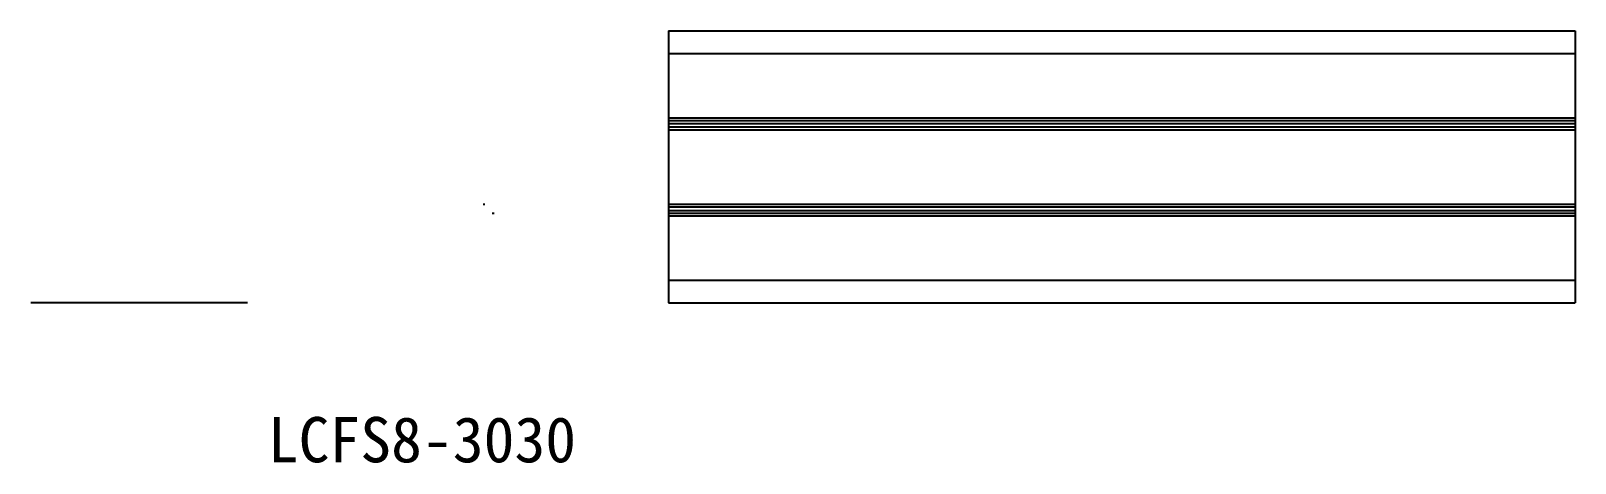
# Model space of a CAD drawing. Header units: millimetres. Extents: x -15 to 155, y -112 to -64.
import ezdxf

# ---------------------------------------------------------------- set-up
doc = ezdxf.new("R2010")
doc.units = ezdxf.units.MM
doc.styles.add('楷体', font='SimSun.ttf')

msp = doc.modelspace()

# ---------------------------------------------------------------- linework, layer by layer
for p, q in [((55.42, -63.9), (155.42, -63.9)), ((55.42, -63.9), (55.42, -93.9)), ((155.42, -63.9), (155.42, -93.9)), ((55.42, -66.4), (155.42, -66.4)), ((55.42, -73.5), (155.42, -73.5)), ((55.42, -73.8), (155.42, -73.8)), ((55.42, -74.1), (155.42, -74.1)), ((55.42, -74.5), (155.42, -74.5)), ((55.42, -74.8), (155.42, -74.8)), ((34.97, -83), (35.17, -83)), ((55.42, -83), (155.42, -83)), ((55.42, -83.3), (155.42, -83.3)), ((35.97, -84), (36.17, -84)), ((55.42, -83.7), (155.42, -83.7)), ((55.42, -84), (155.42, -84)), ((55.42, -84.3), (155.42, -84.3)), ((55.42, -91.4), (155.42, -91.4)), ((8.97, -93.9), (-14.92, -93.9)), ((55.42, -93.9), (155.42, -93.9))]:
    msp.add_line(p, q)

# ---------------------------------------------------------------- texts
at = {"color": 1, "lineweight": 0, "insert": (11.21, -106.48), "char_height": 5, "width": 69.1022, "attachment_point": 1, "rotation": 360, "style": '楷体'}
msp.add_mtext('{\\fSimSun|b0|i0|c134|p2;\\C256;LCFS8-3030}', dxfattribs=at)

doc.saveas('drawing.dxf')
